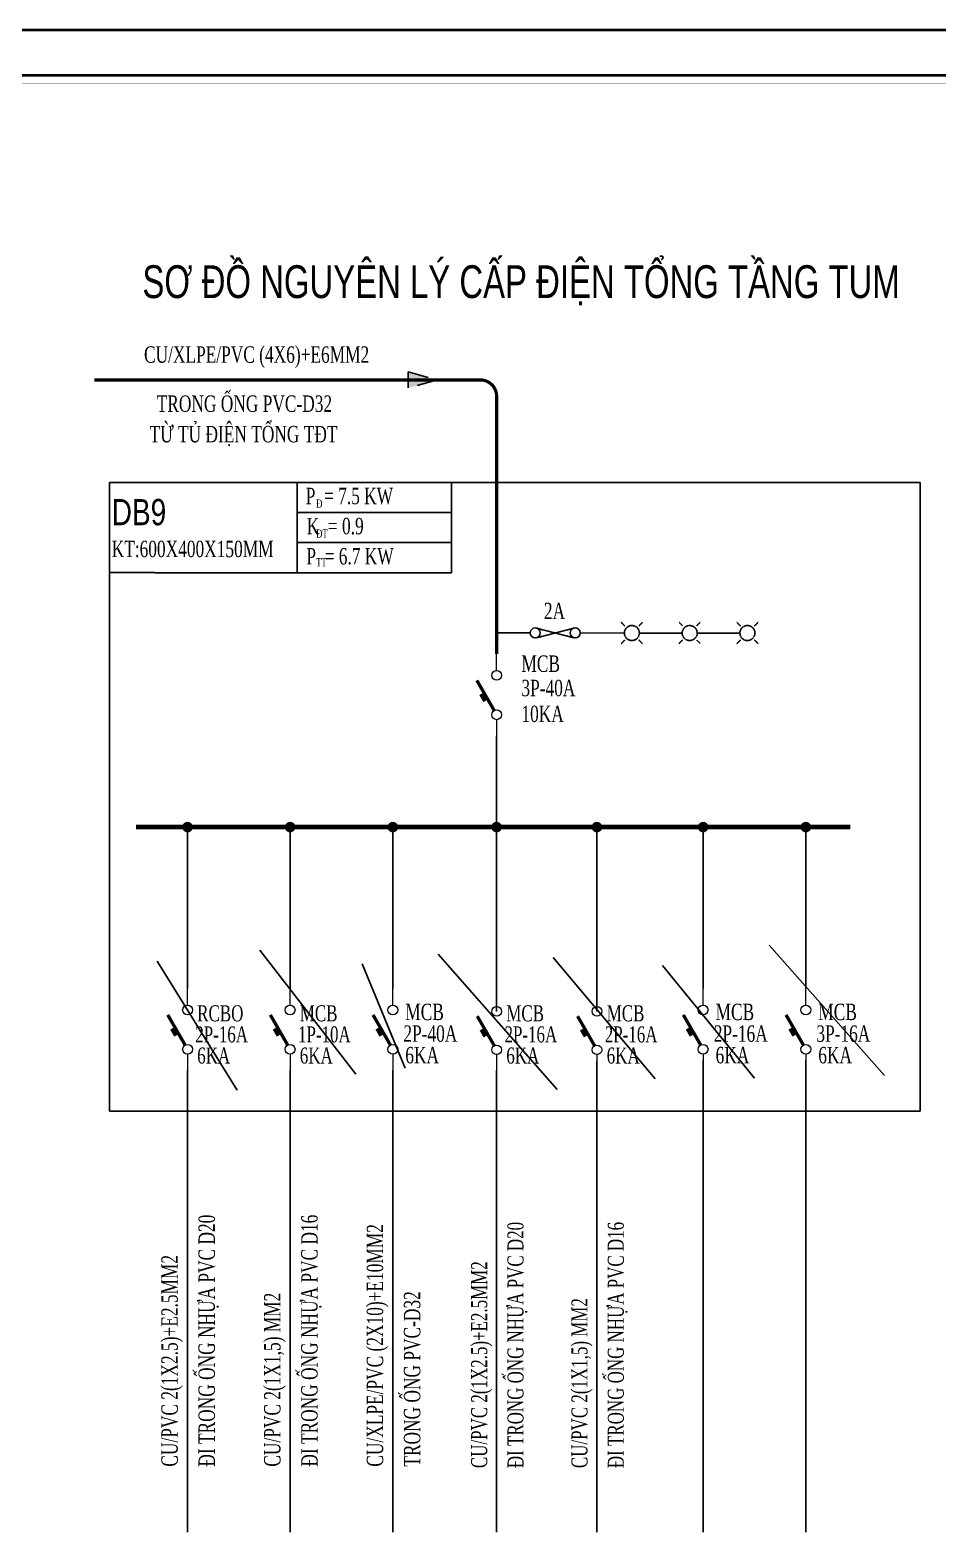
# Model space of a CAD drawing. Header units: inches. Extents: x -30463 to 18, y -115022 to 17.
# Drawn here: x -14980 to -7475, y -57441 to -45027 of the extents above; entities that cross this region are included whole.
import ezdxf
from ezdxf.enums import TextEntityAlignment as Align

# ---------------------------------------------------------------- set-up
doc = ezdxf.new("R2010")
doc.units = ezdxf.units.IN
doc.header["$MEASUREMENT"] = 0
for name, pattern in [('CENTER2', [1.125, 0.75, -0.125, 0.125, -0.125]), ('DASHED', [0.282222, 0.141111, -0.141111]), ('HIDDEN', [9.525, 6.35, -3.175])]:
    doc.linetypes.add(name, pattern=pattern)
for name, color, linetype in [('1', 1, 'Continuous'), ('day dan', 3, 'Continuous'), ('dien', 3, 'Continuous'), ('dien phong', 2, 'Continuous'), ('Sche', 2, 'Continuous'), ('tbi', 5, 'Continuous'), ('TEXT-E', 30, 'Continuous'), ('XT-Thiet bi dien', 50, 'HIDDEN')]:
    doc.layers.add(name, color=color, linetype=linetype)
for name, color, linetype, lineweight in [('cat1', 252, 'Continuous', 40), ('dây điện 2', 32, 'Continuous', 25), ('E-TEXT', 4, 'Continuous', 13), ('TBD', 2, 'Continuous', 15)]:
    doc.layers.add(name, color=color, linetype=linetype, lineweight=lineweight)
doc.styles.add('0-Thuong', font='vntimeh.shx', dxfattribs={"width": 0.7})
doc.styles.add('VnAvantH', font='')
doc.styles.add('XT-Text dien', font='vntimeh.shx', dxfattribs={"width": 0.7})
doc.styles.get('VnAvantH').set_extended_font_data('.VnAvantH')

# ---------------------------------------------------------------- blocks, each defined once
blk = doc.blocks.new('A$C074D4DC1')
blk.add_lwpolyline([(44733, -1037), (44733, 30566), (42, 30566), (42, -1037)], close=True)
blk.add_lwpolyline([(2691, 30008), (1638, 30008), (1638, -479), (44175, -479), (44175, 30008), (4075, 30008)])
at = {"color": 142, "true_color": 0x00a1d6, "const_width": 6.02}
blk.add_lwpolyline([(2691, 29906), (1739, 29906), (1739, -377), (44073, -377), (44073, 29906), (4075, 29906)], dxfattribs=at)
blk = doc.blocks.new('mt')
at = {"layer": 'XT-Thiet bi dien', "linetype": 'DASHED', "lineweight": -3}
h = blk.add_hatch(color=5, dxfattribs=at)
h.set_gradient(color1=(0, 0, 255), one_color=1, tint=1)
h.paths.add_polyline_path([(3764.42, -1139.31), (3755.52, -1136.86), (3755.52, -1141.76)])
at = {"layer": 'XT-Thiet bi dien', "color": 3, "lineweight": -3}
for p, q in [((3755.52, -1136.86), (3764.42, -1139.31)), ((3755.52, -1136.86), (3755.52, -1141.76)), ((3764.42, -1139.31), (3755.52, -1141.76))]:
    blk.add_line(p, q, dxfattribs=at)
blk = doc.blocks.new('donut')
at = {"layer": 'dien phong', "const_width": 75}
blk.add_lwpolyline([(-37.5, 0, 1), (37.5, 0, 1)], format="xyb", close=True, dxfattribs=at)
blk = doc.blocks.new('DI2')
at = {"layer": 'TBD'}
for p, q in [((0, 1000), (0, 1250)), ((0, 250), (0, 0))]:
    blk.add_line(p, q, dxfattribs=at)
for points, const_width in [([(-37, 390), (-302, 850)], 50), ([(-177, 533), (-239, 641)], 60)]:
    blk.add_lwpolyline(points, dxfattribs=dict(at, const_width=const_width))
for centre in [(0, 925), (0, 325)]:
    blk.add_circle(centre, 75, dxfattribs=at)
blk = doc.blocks.new('W')
for p, q in [((-8.75, 0.97), (-1.25, -0.97)), ((-8.75, -0.97), (-1.25, 0.97))]:
    blk.add_line(p, q)
for centre in [(-9, 0), (-1, 0)]:
    blk.add_circle(centre, 1)

msp = doc.modelspace()

# ---------------------------------------------------------------- linework, layer by layer
for p, q in [((-8871, -52591), (-7916, -53667)), ((-13928, -52724), (-13269, -53790)), ((-13081, -52633), (-12286, -53658)), ((-12234, -52744), (-11878, -53608, 26820)), ((-11606, -52666), (-10623, -53783)), ((-10655, -52694), (-9812, -53695)), ((-9752, -52759), (-8992, -53690))]:
    msp.add_line(p, q)
at = {"color": 6, "linetype": 'Continuous', "const_width": 38, "elevation": 2438}
msp.add_lwpolyline([(-14105, -51615), (-8200, -51615)], dxfattribs=at)
at = {"layer": 'dây điện 2', "linetype": 'DASHED', "lineweight": -3, "const_width": 26.5, "elevation": 13781}
msp.add_lwpolyline([(-11123, -50185), (-11123, -48055, 0.414214), (-11258, -47919), (-14448, -47919)], format="xyb", dxfattribs=at)
at = {"layer": 'Sche', "color": 3, "linetype": 'ByBlock'}
for p, q in [((-11123, -50010, 13781), (-10845, -50010, 13781)), ((-10432, -50010, 13781), (-10070, -50011, 13781)), ((-9943, -50011, 13781), (-9589, -50011, 13781)), ((-9465, -50011, 13781), (-9112, -50011, 13781)), ((-11123, -50863, 14202), (-11123, -51615, 14202)), ((-13678, -52950, 2438), (-13678, -51615, 2438)), ((-12830, -52950, 2438), (-12830, -51615, 2438)), ((-11981, -52950, 2438), (-11981, -51615, 2438)), ((-11123, -51615, 14202), (-11123, -53138, 14202)), ((-10294, -51615, -7203), (-10294, -53138, -7203)), ((-9416, -52950, -15052), (-9416, -51615, -15052)), ((-8567, -52950, -423), (-8567, -51615, -423)), ((-10294, -53546, -7203), (-10294, -57441, -2326)), ((-9416, -53544, -15053), (-9416, -57441, -15053)), ((-8567, -53544, -424), (-8567, -57441, -424)), ((-13678, -53628, 2438), (-13678, -57441, 2438)), ((-12830, -53628, 2438), (-12830, -57441, 2438)), ((-11981, -53628, 2438), (-11981, -57441, 2438)), ((-11123, -53628, 14202), (-11123, -57441, 19078))]:
    msp.add_line(p, q, dxfattribs=at)
at = {"layer": 'tbi', "linetype": 'CENTER2'}
for p, q in [((-12771, -48766, 2438), (-12771, -49512, 2438)), ((-11495, -48766, 2438), (-11495, -49514, 2438)), ((-12771, -49014, 2438), (-11495, -49014, 2438)), ((-12771, -49263, 2438), (-11495, -49263, 2438)), ((-11495, -49513, 2438), (-14324, -49512, 2438)), ((-10093, -49923, 13781), (-10063, -49952, 13781)), ((-9917, -49923, 13781), (-9947, -49952, 13781)), ((-9615, -49923, 13781), (-9586, -49952, 13781)), ((-9440, -49923, 13781), (-9469, -49952, 13781)), ((-9137, -49923, 13781), (-9108, -49952, 13781)), ((-8962, -49923, 13781), (-8991, -49952, 13781)), ((-10063, -50069, 13781), (-10093, -50098, 13781)), ((-9947, -50069, 13781), (-9917, -50098, 13781)), ((-9586, -50069, 13781), (-9615, -50098, 13781)), ((-9469, -50069, 13781), (-9440, -50098, 13781)), ((-9108, -50069, 13781), (-9137, -50098, 13781)), ((-8991, -50069, 13781), (-8962, -50098, 13781))]:
    msp.add_line(p, q, dxfattribs=at)
at = {"layer": 'tbi', "linetype": 'CENTER2', "elevation": 2438}
msp.add_lwpolyline([(-14324, -48766), (-7621, -48766), (-7621, -53963), (-14324, -53963)], close=True, dxfattribs=at)
at = {"layer": 'tbi', "linetype": 'CENTER2'}
for centre in [(-10005, -50011, 13781), (-9527, -50011, 13781), (-9050, -50011, 13781)]:
    msp.add_circle(centre, 61.9, dxfattribs=at)

# ---------------------------------------------------------------- block references
at = {"layer": 'cat1', "xscale": 0.6738010520752868, "yscale": 0.6738010520752868, "zscale": 0.6738010520752868}
msp.add_blockref('A$C074D4DC1', (-30491, -65623), dxfattribs=at)
at = {"layer": 'day dan', "linetype": 'DASHED', "lineweight": -3, "xscale": 27.12340953797862, "yscale": 27.12340953797862, "zscale": 27.12340953797862}
msp.add_blockref('mt', (-113717, -17017, 13781), dxfattribs=at)
at = {"layer": 'dien', "ltscale": 5, "xscale": 0.5811075733345741, "yscale": 0.5811075733345741, "zscale": 0.5811075733345741}
for p in [(-13678, -51615, 2438), (-12830, -51615, 2438), (-11981, -51615, 2438), (-11123, -51615, 14202), (-10294, -51615, -7203), (-9416, -51615, -15052), (-8567, -51615, -423)]:
    msp.add_blockref('donut', p, dxfattribs=at)
at = {"layer": 'tbi', "linetype": 'CENTER2', "xscale": -41.28869699322821, "yscale": 41.28869699322821, "zscale": 41.28869699316513, "rotation": 180}
msp.add_blockref('W', (-10432, -50010, 13781), dxfattribs=at)
at = {"layer": 'XT-Thiet bi dien', "linetype": 'Continuous'}
for p, xscale, yscale, zscale in [((-11123, -50863, 14202), 0.5424681913240172, 0.5424681913240172, 0.5424681913240172), ((-13678, -53628, 2438), 0.5424681913240172, 0.5424681913240172, 0.5424681913240172), ((-12830, -53628, 2438), 0.5424681913240172, 0.5424681913240172, 0.5424681913240172), ((-11981, -53628, 2438), 0.5424681913240172, 0.5424681913240172, 0.5424681913240172), ((-11123, -53628, 14202), 0.5300249480249375, 0.5300249480249375, 0.5300249480249375), ((-10294, -53628, -7203), 0.5300249480249375, 0.5300249480249375, 0.5300249480249375), ((-9416, -53628, -15053), 0.5424681913240172, 0.5424681913240172, 0.5424681913240172), ((-8567, -53628, -424), 0.5424681913240172, 0.5424681913240172, 0.5424681913240172)]:
    msp.add_blockref('DI2', p, dxfattribs=dict(at, xscale=xscale, yscale=yscale, zscale=zscale))

# ---------------------------------------------------------------- texts
at = {"layer": '1', "linetype": 'Continuous', "style": '0-Thuong', "width": 0.7}
for s, height, p in [('P  = 6.7 kW', 135.62, (-12696, -49444, 2438)), ('TT', 67.8, (-12615, -49460, 2438))]:
    msp.add_text(s, height=height, dxfattribs=at).set_placement(p)
at = {"layer": '1', "ltscale": 0.5, "style": '0-Thuong', "width": 0.7}
for s, p in [('rCBo', (-13598, -53260, 2010)), ('2p-16A', (-13614, -53434, 2010)), ('6ka', (-13598, -53609, 2010))]:
    msp.add_text(s, height=132.5, dxfattribs=at).set_placement(p, align=Align.BOTTOM_LEFT)
at = {"layer": 'E-TEXT', "linetype": 'ByBlock', "style": 'XT-Text dien', "width": 0.7}
msp.add_text('cu/XLPE/PVC (4x6)+E6mm2', height=135.62, dxfattribs=at).set_placement((-13107, -47777, 13781), align=Align.CENTER)
at = {"layer": 'E-TEXT', "style": 'VnAvantH', "width": 0.8}
msp.add_text('db9', height=216.7, dxfattribs=at).set_placement((-14305, -49120, 2438))
at = {"layer": 'E-TEXT', "linetype": 'Continuous', "style": '0-Thuong', "width": 0.7}
for s, p in [('McB', (-10918, -50332, 17062)), ('3P-40A', (-10918, -50533, 17062)), ('10kA', (-10918, -50747, 17062))]:
    msp.add_text(s, height=135.6, dxfattribs=at).set_placement(p)
at = {"layer": 'TEXT-E', "ltscale": 0.5, "style": 'VnAvantH', "width": 0.75}
msp.add_text('s¬ ®å nguyªn lý CÊP §IÖN tæng TÇNG tum', height=271.08, dxfattribs=at).set_placement((-10921, -47096, -19080), align=Align.MIDDLE)
at = {"layer": 'TEXT-E', "style": 'XT-Text dien', "width": 0.7}
for s, p in [('trong èng pvc-d32', (-13208, -48183, 13781)), ('tõ tñ ®iÖn tæng t®t', (-13215, -48435, 13781))]:
    msp.add_text(s, height=135.62, dxfattribs=at).set_placement(p, align=Align.CENTER)
at = {"layer": 'TEXT-E', "linetype": 'Continuous', "style": '0-Thuong', "width": 0.7}
for s, height, p in [('P  = 7.5 kW', 135.62, (-12701, -48946, 2438)), ('§', 67.8, (-12615, -48975, 2438)), ('K  = 0.9', 135.6, (-12693, -49195, 2438)), ('§T', 67.8, (-12615, -49223, 2438)), ('kt:600x400x150mm', 135.62, (-14305, -49384, 2438)), ('2A', 135.6, (-10732, -49896, 13781))]:
    msp.add_text(s, height=height, dxfattribs=at).set_placement(p)
at = {"layer": 'TEXT-E', "ltscale": 0.5, "style": '0-Thuong', "width": 0.7}
for s, p in [('MCB', (-12750, -53260, 1916)), ('MCB', (-11043, -53260, 14202)), ('MCB', (-10213, -53260, -7108)), ('1p-10A', (-12765, -53434, 1916)), ('2p-16A', (-11058, -53434, 14202)), ('2p-16A', (-10229, -53434, -7108)), ('6ka', (-12750, -53609, 1916)), ('6ka', (-11043, -53609, 14202)), ('6ka', (-10213, -53609, -7108))]:
    msp.add_text(s, height=132.5, dxfattribs=at).set_placement(p, align=Align.BOTTOM_LEFT)
at = {"layer": 'TEXT-E', "linetype": 'Continuous', "style": '0-Thuong', "width": 0.7}
for s, p in [('mCB', (-11878, -53251, 26820)), ('mCB', (-9313, -53251, -15052)), ('mCB', (-8464, -53251, 4452)), ('2p-40A', (-11894, -53430, 26820)), ('2p-16A', (-9328, -53430, -15052)), ('3p-16A', (-8480, -53430, 4452)), ('6ka', (-11878, -53608, 26820)), ('6ka', (-9313, -53608, -15052)), ('6ka', (-8464, -53608, 4452))]:
    msp.add_text(s, height=135.6, dxfattribs=at).set_placement(p, align=Align.BOTTOM_LEFT)
for s, p in [('®i trong èng nhùa pvc d20', (-13452, -56901, 7329)), ('®i trong èng nhùa pvc d16', (-12603, -56901, 7329)), ('cu/XLPE/PVC (2x10)+E10mm2', (-12061, -56901, 7329)), ('Cu/PVC 2(1x2.5)+E2.5mm2', (-13759, -56901, 7329)), ('Cu/PVC 2(1x1,5) mm2', (-12910, -56901, 7329)), ('trong èng pvc-d32', (-11754, -56901, 7329))]:
    msp.add_text(s, height=135.62, rotation=90, dxfattribs=at).set_placement(p)
at = {"layer": 'TEXT-E', "ltscale": 0.5, "style": '0-Thuong', "width": 0.7}
for s, p in [('®i trong èng nhùa pvc d20', (-10901, -56913, 35)), ('®i trong èng nhùa pvc d16', (-10072, -56913, -21370)), ('Cu/PVC 2(1x2.5)+E2.5mm2', (-11201, -56913, 35)), ('Cu/PVC 2(1x1,5) mm2', (-10372, -56913, -21370))]:
    msp.add_text(s, height=132.51, rotation=90, dxfattribs=at).set_placement(p)

doc.saveas('drawing.dxf')
